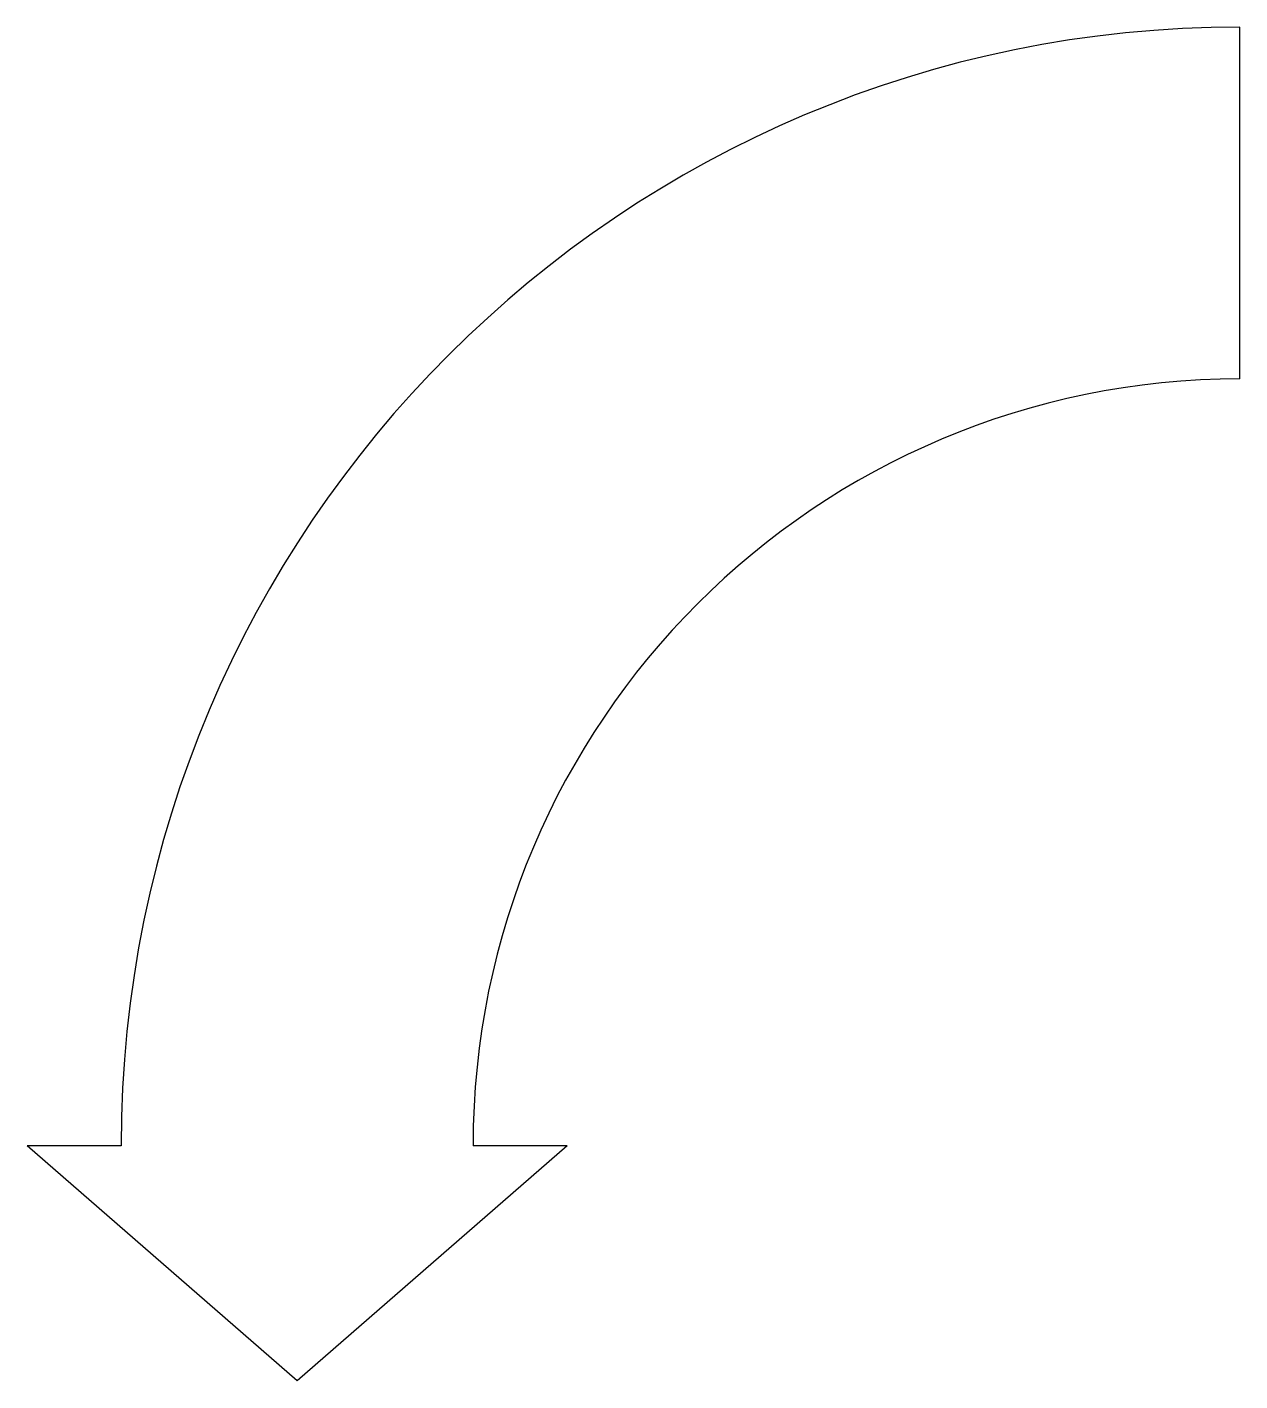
# Model space of a CAD drawing. Extents: x -0.254 to -0.125, y -0.144 to 0.
import ezdxf

# ---------------------------------------------------------------- set-up
doc = ezdxf.new("R2010")
doc.units = 0

msp = doc.modelspace()

# ---------------------------------------------------------------- linework, layer by layer
for p, q in [((-0.125, -0.0374), (-0.125, 0)), ((-0.2439, -0.1189), (-0.2539, -0.1189)), ((-0.2252, -0.1439), (-0.2539, -0.1189)), ((-0.1965, -0.1189), (-0.2252, -0.1439)), ((-0.1965, -0.1189), (-0.2065, -0.1189))]:
    msp.add_line(p, q)
for radius in [0.1189, 0.0815]:
    msp.add_arc((-0.125, -0.1189), radius, 90, 180)

doc.saveas('drawing.dxf')
